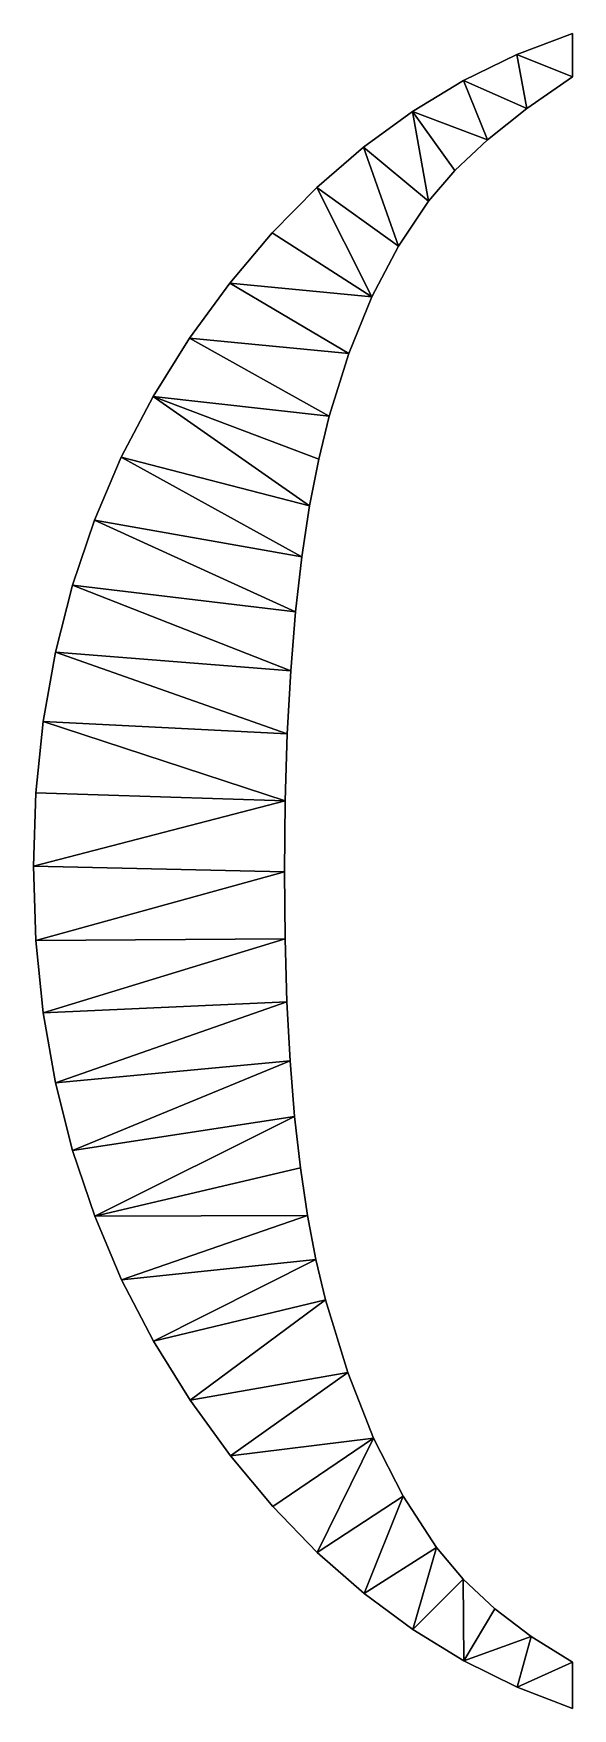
# Model space of a CAD drawing. Header units: metres. Extents: x 0.06 to 0.45, y -0.28 to 0.95.
import ezdxf

# ---------------------------------------------------------------- set-up
doc = ezdxf.new("R2010")
doc.units = ezdxf.units.M

msp = doc.modelspace()

# ---------------------------------------------------------------- meshes
at = {"layer": 'Armanisoft_0', "linetype": 'CONTINUOUS'}
mesh = msp.add_polyface(dxfattribs=at)
corners = [(0.453506, 0.954268), (0.453506, 0.922256), (0.419804, 0.898922), (0.390865, 0.875855), (0.366689, 0.853055), (0.347275, 0.830522), (0.325107, 0.797406), (0.305495, 0.759906), (0.28844, 0.718021), (0.27394, 0.671751), (0.266186, 0.640163), (0.259465, 0.60559), (0.253778, 0.568033), (0.249125, 0.527492), (0.245506, 0.483968), (0.242922, 0.437459), (0.241371, 0.387967), (0.240854, 0.335491), (0.241327, 0.286149), (0.242745, 0.239627), (0.245109, 0.195926), (0.248419, 0.155044), (0.252675, 0.116983), (0.257876, 0.081741), (0.264024, 0.04932), (0.271116, 0.019718), (0.287583, -0.033996), (0.30672, -0.082372), (0.328528, -0.12541), (0.353006, -0.16311), (0.37277, -0.186535), (0.396109, -0.208444), (0.423021, -0.228837), (0.453506, -0.247713), (0.453506, -0.282012), (0.412647, -0.266166), (0.373382, -0.246721), (0.33571, -0.223677), (0.299633, -0.197035), (0.265149, -0.166793), (0.232259, -0.132953), (0.200963, -0.095514), (0.171261, -0.054476), (0.144162, -0.010835), (0.120677, 0.034414), (0.100805, 0.081269), (0.084545, 0.129733), (0.071899, 0.179804), (0.062867, 0.231482), (0.057447, 0.284768), (0.05564, 0.339661), (0.057441, 0.393917), (0.062844, 0.446592), (0.071849, 0.497686), (0.084456, 0.547199), (0.100665, 0.595131), (0.120476, 0.641481), (0.143889, 0.68625), (0.170903, 0.729438), (0.200533, 0.770048), (0.23179, 0.807085), (0.264674, 0.840549), (0.299186, 0.87044), (0.335325, 0.896757), (0.373091, 0.919501), (0.412485, 0.938671), (0.453506, 0.954268), (0.254573, 1.829908), (-1.239206, -0.410762), (1.748353, -0.410762), (0.453506, 0.954268, 0.229421), (0.453506, 0.922256, 0.229421), (0.419804, 0.898922, 0.229421), (0.390865, 0.875855, 0.229421), (0.366689, 0.853055, 0.229421), (0.347275, 0.830522, 0.229421), (0.325107, 0.797406, 0.229421), (0.305495, 0.759906, 0.229421), (0.28844, 0.718021, 0.229421), (0.27394, 0.671751, 0.229421), (0.266186, 0.640163, 0.229421), (0.259465, 0.60559, 0.229421), (0.253778, 0.568033, 0.229421), (0.249125, 0.527492, 0.229421), (0.245506, 0.483968, 0.229421), (0.242922, 0.437459, 0.229421), (0.241371, 0.387967, 0.229421), (0.240854, 0.335491, 0.229421), (0.241327, 0.286149, 0.229421), (0.242745, 0.239627, 0.229421), (0.245109, 0.195926, 0.229421), (0.248419, 0.155044, 0.229421), (0.252675, 0.116983, 0.229421), (0.257876, 0.081741, 0.229421), (0.264024, 0.04932, 0.229421), (0.271116, 0.019718, 0.229421), (0.287583, -0.033996, 0.229421), (0.30672, -0.082372, 0.229421), (0.328528, -0.12541, 0.229421), (0.353006, -0.16311, 0.229421), (0.37277, -0.186535, 0.229421), (0.396109, -0.208444, 0.229421), (0.423021, -0.228837, 0.229421), (0.453506, -0.247713, 0.229421), (0.453506, -0.282012, 0.229421), (0.412647, -0.266166, 0.229421), (0.373382, -0.246721, 0.229421), (0.33571, -0.223677, 0.229421), (0.299633, -0.197035, 0.229421), (0.265149, -0.166793, 0.229421), (0.232259, -0.132953, 0.229421), (0.200963, -0.095514, 0.229421), (0.171261, -0.054476, 0.229421), (0.144162, -0.010835, 0.229421), (0.120677, 0.034414, 0.229421), (0.100805, 0.081269, 0.229421), (0.084545, 0.129733, 0.229421), (0.071899, 0.179804, 0.229421), (0.062867, 0.231482, 0.229421), (0.057447, 0.284768, 0.229421), (0.05564, 0.339661, 0.229421), (0.057441, 0.393917, 0.229421), (0.062844, 0.446592, 0.229421), (0.071849, 0.497686, 0.229421), (0.084456, 0.547199, 0.229421), (0.100665, 0.595131, 0.229421), (0.120476, 0.641481, 0.229421), (0.143889, 0.68625, 0.229421), (0.170903, 0.729438, 0.229421), (0.200533, 0.770048, 0.229421), (0.23179, 0.807085, 0.229421), (0.264674, 0.840549, 0.229421), (0.299186, 0.87044, 0.229421), (0.335325, 0.896757, 0.229421), (0.373091, 0.919501, 0.229421), (0.412485, 0.938671, 0.229421), (0.453506, 0.954268, 0.229421), (0.254573, 1.829908, 0.229421), (-1.239206, -0.410762, 0.229421), (1.748353, -0.410762, 0.229421), (0.453506, 0.954268), (0.453506, 0.954268, 0.229421), (0.453506, 0.922256), (0.453506, 0.922256, 0.229421), (0.419804, 0.898922), (0.419804, 0.898922, 0.229421), (0.390865, 0.875855), (0.390865, 0.875855, 0.229421), (0.366689, 0.853055), (0.366689, 0.853055, 0.229421), (0.347275, 0.830522), (0.347275, 0.830522, 0.229421), (0.325107, 0.797406), (0.325107, 0.797406, 0.229421), (0.305495, 0.759906), (0.305495, 0.759906, 0.229421), (0.28844, 0.718021), (0.28844, 0.718021, 0.229421), (0.27394, 0.671751), (0.27394, 0.671751, 0.229421), (0.266186, 0.640163), (0.266186, 0.640163, 0.229421), (0.259465, 0.60559), (0.259465, 0.60559, 0.229421), (0.253778, 0.568033), (0.253778, 0.568033, 0.229421), (0.249125, 0.527492), (0.249125, 0.527492, 0.229421), (0.245506, 0.483968), (0.245506, 0.483968, 0.229421), (0.242922, 0.437459), (0.242922, 0.437459, 0.229421), (0.241371, 0.387967), (0.241371, 0.387967, 0.229421), (0.240854, 0.335491), (0.240854, 0.335491, 0.229421), (0.241327, 0.286149), (0.241327, 0.286149, 0.229421), (0.242745, 0.239627), (0.242745, 0.239627, 0.229421), (0.245109, 0.195926), (0.245109, 0.195926, 0.229421), (0.248419, 0.155044), (0.248419, 0.155044, 0.229421), (0.252675, 0.116983), (0.252675, 0.116983, 0.229421), (0.257876, 0.081741), (0.257876, 0.081741, 0.229421), (0.264024, 0.04932), (0.264024, 0.04932, 0.229421), (0.271116, 0.019718), (0.271116, 0.019718, 0.229421), (0.287583, -0.033996), (0.287583, -0.033996, 0.229421), (0.30672, -0.082372), (0.30672, -0.082372, 0.229421), (0.328528, -0.12541), (0.328528, -0.12541, 0.229421), (0.353006, -0.16311), (0.353006, -0.16311, 0.229421), (0.37277, -0.186535), (0.37277, -0.186535, 0.229421), (0.396109, -0.208444), (0.396109, -0.208444, 0.229421), (0.423021, -0.228837), (0.423021, -0.228837, 0.229421), (0.453506, -0.247713), (0.453506, -0.247713, 0.229421), (0.453506, -0.282012), (0.453506, -0.282012, 0.229421), (0.412647, -0.266166), (0.412647, -0.266166, 0.229421), (0.373382, -0.246721), (0.373382, -0.246721, 0.229421), (0.33571, -0.223677), (0.33571, -0.223677, 0.229421), (0.299633, -0.197035), (0.299633, -0.197035, 0.229421), (0.265149, -0.166793), (0.265149, -0.166793, 0.229421), (0.232259, -0.132953), (0.232259, -0.132953, 0.229421), (0.200963, -0.095514), (0.200963, -0.095514, 0.229421), (0.171261, -0.054476), (0.171261, -0.054476, 0.229421), (0.144162, -0.010835), (0.144162, -0.010835, 0.229421), (0.120677, 0.034414), (0.120677, 0.034414, 0.229421), (0.100805, 0.081269), (0.100805, 0.081269, 0.229421), (0.084545, 0.129733), (0.084545, 0.129733, 0.229421), (0.071899, 0.179804), (0.071899, 0.179804, 0.229421), (0.062867, 0.231482), (0.062867, 0.231482, 0.229421), (0.057447, 0.284768), (0.057447, 0.284768, 0.229421), (0.05564, 0.339661), (0.05564, 0.339661, 0.229421), (0.057441, 0.393917), (0.057441, 0.393917, 0.229421), (0.062844, 0.446592), (0.062844, 0.446592, 0.229421), (0.071849, 0.497686), (0.071849, 0.497686, 0.229421), (0.084456, 0.547199), (0.084456, 0.547199, 0.229421), (0.100665, 0.595131), (0.100665, 0.595131, 0.229421), (0.120476, 0.641481), (0.120476, 0.641481, 0.229421), (0.143889, 0.68625), (0.143889, 0.68625, 0.229421), (0.170903, 0.729438), (0.170903, 0.729438, 0.229421), (0.200533, 0.770048), (0.200533, 0.770048, 0.229421), (0.23179, 0.807085), (0.23179, 0.807085, 0.229421), (0.264674, 0.840549), (0.264674, 0.840549, 0.229421), (0.299186, 0.87044), (0.299186, 0.87044, 0.229421), (0.335325, 0.896757), (0.335325, 0.896757, 0.229421), (0.373091, 0.919501), (0.373091, 0.919501, 0.229421), (0.412485, 0.938671), (0.412485, 0.938671, 0.229421)]
mesh.append_faces([[corners[k] for k in face] for face in [(35, 32, 33), (35, 33, 34), (36, 30, 31), (36, 31, 32), (36, 32, 35), (37, 29, 30), (37, 30, 36), (38, 28, 29), (38, 29, 37), (39, 27, 28), (39, 28, 38), (40, 27, 39), (41, 26, 27), (41, 27, 40), (42, 25, 26), (42, 26, 41), (43, 24, 25), (43, 25, 42), (44, 23, 24), (44, 24, 43), (45, 21, 22), (45, 22, 23), (45, 23, 44), (46, 20, 21), (46, 21, 45), (47, 19, 20), (47, 20, 46), (48, 18, 19), (48, 19, 47), (49, 17, 18), (49, 18, 48), (50, 16, 17), (50, 17, 49), (51, 16, 50), (52, 15, 16), (52, 16, 51), (53, 14, 15), (53, 15, 52), (54, 13, 14), (54, 14, 53), (55, 12, 13), (55, 13, 54), (56, 11, 12), (56, 12, 55), (57, 9, 10), (57, 10, 11), (57, 11, 56), (58, 8, 9), (58, 9, 57), (59, 7, 8), (59, 8, 58), (60, 7, 59), (61, 6, 7), (61, 7, 60), (62, 5, 6), (62, 6, 61), (63, 3, 4), (63, 4, 5), (63, 5, 62), (64, 2, 3), (64, 3, 63), (65, 0, 1), (65, 1, 2), (65, 2, 64), (105, 103, 102), (105, 104, 103), (106, 101, 100), (106, 102, 101), (106, 105, 102), (107, 100, 99), (107, 106, 100), (108, 99, 98), (108, 107, 99), (109, 98, 97), (109, 108, 98), (110, 109, 97), (111, 97, 96), (111, 110, 97), (112, 96, 95), (112, 111, 96), (113, 95, 94), (113, 112, 95), (114, 94, 93), (114, 113, 94), (115, 92, 91), (115, 93, 92), (115, 114, 93), (116, 91, 90), (116, 115, 91), (117, 90, 89), (117, 116, 90), (118, 89, 88), (118, 117, 89), (119, 88, 87), (119, 118, 88), (120, 87, 86), (120, 119, 87), (121, 120, 86), (122, 86, 85), (122, 121, 86), (123, 85, 84), (123, 122, 85), (124, 84, 83), (124, 123, 84), (125, 83, 82), (125, 124, 83), (126, 82, 81), (126, 125, 82), (127, 80, 79), (127, 81, 80), (127, 126, 81), (128, 79, 78), (128, 127, 79), (129, 78, 77), (129, 128, 78), (130, 129, 77), (131, 77, 76), (131, 130, 77), (132, 76, 75), (132, 131, 76), (133, 74, 73), (133, 75, 74), (133, 132, 75), (134, 73, 72), (134, 133, 73), (135, 71, 70), (135, 72, 71), (135, 134, 72), (142, 140, 141, 143), (144, 142, 143, 145), (146, 144, 145, 147), (148, 146, 147, 149), (150, 148, 149, 151), (152, 150, 151, 153), (154, 152, 153, 155), (156, 154, 155, 157), (158, 156, 157, 159), (160, 158, 159, 161), (162, 160, 161, 163), (164, 162, 163, 165), (166, 164, 165, 167), (168, 166, 167, 169), (170, 168, 169, 171), (172, 170, 171, 173), (174, 172, 173, 175), (176, 174, 175, 177), (178, 176, 177, 179), (180, 178, 179, 181), (182, 180, 181, 183), (184, 182, 183, 185), (186, 184, 185, 187), (188, 186, 187, 189), (190, 188, 189, 191), (192, 190, 191, 193), (194, 192, 193, 195), (196, 194, 195, 197), (198, 196, 197, 199), (200, 198, 199, 201), (202, 200, 201, 203), (204, 202, 203, 205), (206, 204, 205, 207), (208, 206, 207, 209), (210, 208, 209, 211), (212, 210, 211, 213), (214, 212, 213, 215), (216, 214, 215, 217), (218, 216, 217, 219), (220, 218, 219, 221), (222, 220, 221, 223), (224, 222, 223, 225), (226, 224, 225, 227), (228, 226, 227, 229), (230, 228, 229, 231), (232, 230, 231, 233), (234, 232, 233, 235), (236, 234, 235, 237), (238, 236, 237, 239), (240, 238, 239, 241), (242, 240, 241, 243), (244, 242, 243, 245), (246, 244, 245, 247), (248, 246, 247, 249), (250, 248, 249, 251), (252, 250, 251, 253), (254, 252, 253, 255), (256, 254, 255, 257), (258, 256, 257, 259), (260, 258, 259, 261), (262, 260, 261, 263), (264, 262, 263, 265), (266, 264, 265, 267), (268, 266, 267, 269), (270, 268, 269, 271), (140, 270, 271, 141)]])

doc.saveas('drawing.dxf')
